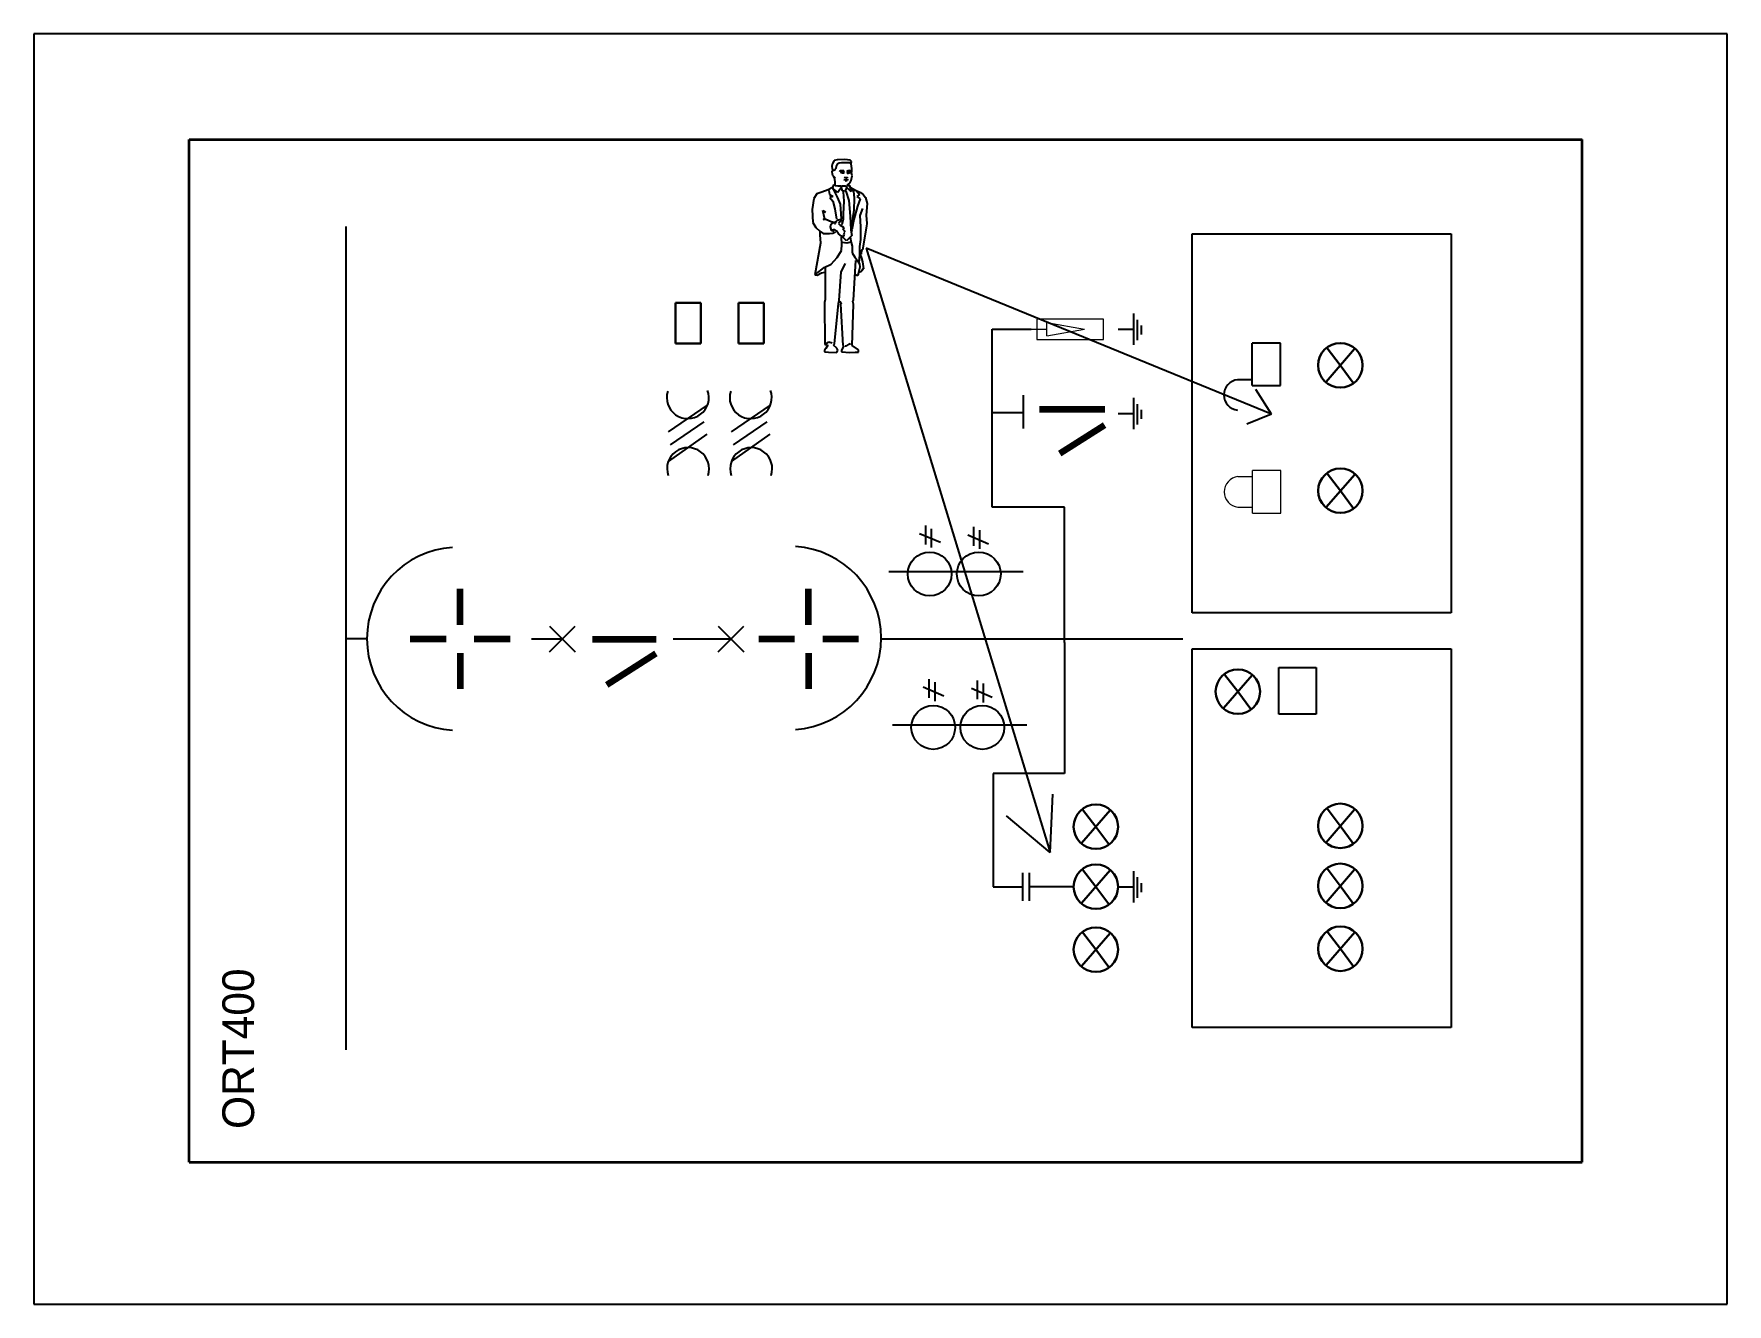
# Model space of a CAD drawing. Header units: millimetres. Extents: x 0 to 1600, y 0 to 1200.
import ezdxf

# ---------------------------------------------------------------- set-up
doc = ezdxf.new("R2010")
doc.units = ezdxf.units.MM
doc.layers.add('6-家具-143', color=143, linetype='Continuous')
doc.layers.add('TOPOVERLAY', color=2, linetype='Continuous')

msp = doc.modelspace()

# ---------------------------------------------------------------- linework, layer by layer
for p, q in [((1600, 1200), (0, 1200)), ((0, 1200), (0, 0)), ((1600, 0), (1600, 1200)), ((786.6, 997.6), (960.4, 426.5)), ((1169.6, 840.7), (786.6, 997.6)), ((1169.6, 840.7), (1154.8, 864)), ((1169.6, 840.7), (1146.3, 831.3)), ((960.4, 426.5), (962.7, 481.7)), ((960.4, 426.5), (919, 461.3)), ((0, 0), (1600, 0))]:
    msp.add_line(p, q)
at = {"color": 5, "lineweight": 35}
for p, q in [((146.9, 134.2), (146.9, 1100.2)), ((146.9, 1100.2), (1462.9, 1100.2)), ((1462.9, 134.2), (1462.9, 1100.2)), ((146.9, 134.2), (1462.9, 134.2))]:
    msp.add_line(p, q, dxfattribs=at)
at = {"color": 56}
for p, q in [((295, 240.3), (295, 1017.9)), ((1039.5, 906.1), (1039.5, 935.8)), ((1042.9, 910.6), (1042.9, 929.9)), ((905.6, 752.8), (905.6, 921)), ((905.6, 921), (942.3, 921)), ((1024.6, 921.1), (1039.4, 921.1)), ((1046.6, 916), (1046.6, 924.6)), ((935, 827.3), (935, 858.8)), ((1039.4, 826.5), (1039.4, 856.1)), ((1042.7, 831), (1042.7, 850.3)), ((935, 842.1), (905.6, 842.1)), ((1024.5, 841.5), (1039.3, 841.5)), ((1046.5, 836.4), (1046.5, 844.9)), ((974, 752.8), (905.6, 752.8)), ((974, 625.1), (974, 752.8)), ((487.3, 616.3), (511.5, 640.4)), ((487.3, 640.4), (511.5, 616.3)), ((646.6, 640.5), (670.9, 616.3)), ((646.6, 616.3), (670.9, 640.5)), ((314.7, 628.4), (295, 628.4)), ((470.1, 628.4), (499.4, 628.4)), ((604.2, 628.4), (658.8, 628.4)), ((800.6, 628.4), (1085.7, 628.4)), ((974, 625.1), (974, 501.2)), ((974, 501.2), (906.5, 501.2)), ((906.5, 501.2), (906.5, 394.2)), ((934.5, 380.9), (934.5, 407.5)), ((940.8, 380.9), (940.8, 407.5)), ((1039.4, 379.4), (1039.4, 409)), ((1042.7, 383.9), (1042.7, 403.2)), ((906.5, 394.2), (934.5, 394.2)), ((982.4, 394.3), (940.8, 394.3)), ((1024.5, 394.3), (1039.3, 394.3)), ((1046.5, 389.2), (1046.5, 397.8))]:
    msp.add_line(p, q, dxfattribs=at)
at = {"color": 252}
for p, q in [((1094.6, 653.1), (1094.6, 1011.1)), ((1094.6, 1011.1), (1339.2, 1011.1)), ((1339.2, 1011.1), (1339.2, 653.1)), ((636.2, 849.3), (599.4, 824.1)), ((695.7, 849.3), (658.9, 824.1)), ((601.7, 811.7), (633.5, 833.6)), ((661.2, 811.7), (693, 833.6)), ((599.8, 796), (636.1, 821.9)), ((659.3, 796), (695.6, 821.9)), ((837, 728.1), (856.6, 719.7)), ((842.7, 717.7), (842.7, 735.5)), ((848.3, 714.8), (848.3, 732.5)), ((882.6, 726.9), (902.2, 718.4)), ((888.3, 716.4), (888.3, 734.2)), ((893.9, 713.5), (893.9, 731.3)), ((808, 692.1), (934.9, 692.1)), ((1339.2, 653.1), (1094.6, 653.1)), ((1094.6, 261.3), (1094.6, 619.2)), ((1094.6, 619.2), (1339.2, 619.2)), ((1339.2, 619.2), (1339.2, 261.3)), ((1176.4, 557.2), (1176.4, 601.3)), ((1176.4, 601.3), (1211.7, 601.3)), ((1211.7, 601.3), (1211.7, 557.2)), ((840.4, 583.1), (860, 574.7)), ((846, 572.7), (846, 590.4)), ((851.7, 569.7), (851.7, 587.5)), ((886, 581.9), (905.6, 573.4)), ((891.6, 571.4), (891.6, 589.2)), ((897.3, 568.5), (897.3, 586.3)), ((811.4, 547.1), (938.3, 547.1)), ((1211.7, 557.2), (1176.4, 557.2)), ((1339.2, 261.3), (1094.6, 261.3))]:
    msp.add_line(p, q, dxfattribs=at)
at = {"color": 250, "lineweight": 30}
for p, q in [((665.9, 907.5), (665.9, 945.8)), ((665.9, 945.8), (689.7, 945.8)), ((689.7, 945.8), (689.7, 907.5)), ((689.7, 907.5), (665.9, 907.5)), ((950.3, 845.6), (1012, 845.6)), ((1234.6, 768.4), (1222, 784.7)), ((1221.1, 752.8), (1248.1, 783.9)), ((1234.6, 768.4), (1246.8, 751.7)), ((1124.2, 563), (1151.2, 594.2)), ((1137.7, 578.6), (1125.1, 594.9)), ((1137.7, 578.6), (1149.9, 562)), ((990, 435.4), (1017, 466.6)), ((1003.5, 451), (990.9, 467.4)), ((1221, 436.2), (1248, 467.3)), ((1234.5, 451.8), (1222, 468.1)), ((1003.5, 451), (1015.6, 434.4)), ((1234.5, 451.8), (1246.7, 435.1)), ((990, 378.8), (1017, 409.9)), ((1003.5, 394.3), (990.9, 410.7)), ((1221, 379.5), (1248, 410.7)), ((1234.5, 395.1), (1222, 411.4)), ((1003.5, 394.3), (1015.6, 377.7)), ((1234.5, 395.1), (1246.7, 378.5)), ((1234.6, 335.7), (1222, 352)), ((990, 319.4), (1017, 350.5)), ((1003.5, 334.9), (991, 351.3)), ((1221.1, 320.1), (1248.1, 351.3)), ((1003.5, 334.9), (1015.7, 318.3)), ((1234.6, 335.7), (1246.8, 319.1))]:
    msp.add_line(p, q, dxfattribs=at)
at = {"color": 56, "lineweight": 20}
for p, q in [((1010.8, 930.6), (947.7, 930.6)), ((947.7, 930.6), (947.7, 911.4)), ((1010.8, 911.4), (1010.8, 930.6)), ((942.3, 921), (957.1, 921)), ((957.1, 914.6), (957.1, 927.3)), ((957.1, 927.3), (992.8, 921)), ((957.1, 914.6), (992.8, 921)), ((947.7, 911.4), (1010.8, 911.4))]:
    msp.add_line(p, q, dxfattribs=at)
at = {"color": 88}
for p, q in [((1151.2, 867.7), (1151.2, 907.9)), ((1177.9, 907.9), (1151.2, 907.9)), ((1177.9, 867.7), (1177.9, 907.9)), ((1137.4, 873.4), (1151.2, 873.4)), ((1151.2, 867.7), (1177.9, 867.7))]:
    msp.add_line(p, q, dxfattribs=at)
at = {"color": 1, "lineweight": 30}
for p, q in [((1221, 871.3), (1248, 902.5)), ((1234.5, 886.9), (1222, 903.2)), ((1234.5, 886.9), (1246.7, 870.3))]:
    msp.add_line(p, q, dxfattribs=at)
at = {"color": 250, "lineweight": 100}
for p, q in [((950.3, 845.6), (1012, 845.6)), ((355.7, 628.4), (389.6, 628.4)), ((369.4, 628.4), (389.6, 628.4)), ((416.2, 628.4), (439.3, 628.4)), ((416.2, 628.4), (450.1, 628.4)), ((527.9, 628.3), (588, 628.3)), ((527.9, 628.3), (588, 628.3)), ((684.9, 628.4), (718.8, 628.4)), ((698.6, 628.4), (718.8, 628.4)), ((745.4, 628.4), (779.3, 628.4)), ((745.4, 628.4), (768.5, 628.4))]:
    msp.add_line(p, q, dxfattribs=at)
at = {"color": 3, "lineweight": 30}
msp.add_line((969.3, 803.5), (1011.7, 830.5), dxfattribs=at)
at = {"color": 18, "lineweight": 0}
for p, q in [((1151.5, 747.3), (1151.5, 787.4)), ((1178.2, 787.4), (1151.5, 787.4)), ((1178.2, 747.3), (1178.2, 787.4)), ((1137.7, 781.7), (1151.5, 781.7)), ((1137.7, 753), (1151.5, 753)), ((1151.5, 747.3), (1178.2, 747.3))]:
    msp.add_line(p, q, dxfattribs=at)
at = {"color": 1, "lineweight": 30}
msp.add_circle((1234.5, 886.9), 21, dxfattribs=at)
at = {"color": 250, "lineweight": 30}
for centre in [(1234.6, 768.4), (1137.7, 578.6), (1003.5, 451), (1234.5, 451.8), (1234.5, 395.1), (1003.5, 394.3), (1003.5, 334.9), (1234.6, 335.7)]:
    msp.add_circle(centre, 21, dxfattribs=at)
at = {"color": 252}
for centre in [(846.5, 689.8), (892.9, 689.8), (849.8, 544.8), (896.3, 544.8)]:
    msp.add_circle(centre, 20.7, dxfattribs=at)
at = {"color": 88}
msp.add_arc((1139, 858.9), 14.5, 96.3558, 263.6442, dxfattribs=at)
at = {"color": 252}
for centre, start, end in [((617.9, 856.4), 162.0487, 20.1121), ((677.4, 856.4), 162.0487, 20.1121), ((618.2, 789.2), 340.9683, 199.0317), ((677.8, 789.2), 340.9683, 199.0317)]:
    msp.add_arc(centre, 19.9, start, end, dxfattribs=at)
at = {"color": 18, "lineweight": 0}
msp.add_arc((1139.3, 767.3), 14.5, 96.3558, 263.6442, dxfattribs=at)
at = {"color": 56}
for centre, start, end in [((401.3, 628.5), 93.7682, 266.2318), ((714, 629.3), 273.7682, 86.2318)]:
    msp.add_arc(centre, 86.6, start, end, dxfattribs=at)
at = {"layer": '6-家具-143', "color": 143}
for p, q in [((754.7, 1077.7), (753.9, 1074.9)), ((753.9, 1074.9), (754.3, 1072.6)), ((754.3, 1072.6), (755, 1071.2)), ((756.2, 1080.3), (754.7, 1077.7)), ((759, 1081.1), (756.2, 1080.3)), ((757.7, 1072.9), (756.7, 1072)), ((758.1, 1074.9), (757.7, 1072.9)), ((759.1, 1076.9), (758.1, 1074.9)), ((766.2, 1081.4), (759, 1081.1)), ((761.1, 1077.8), (759.1, 1076.9)), ((763.2, 1078.2), (761.1, 1077.8)), ((767.6, 1078.3), (763.2, 1078.2)), ((771.2, 1080.6), (766.2, 1081.4)), ((771.5, 1078.1), (767.6, 1078.3)), ((772.5, 1079.3), (771.2, 1080.6)), ((772.1, 1077.4), (771.5, 1078.1)), ((772.3, 1077.1), (772.5, 1079.3)), ((773, 1072.8), (772.3, 1077.1)), ((773, 1070), (773, 1072.8)), ((754.3, 1070.5), (753.9, 1069.6)), ((753.9, 1069.6), (754.2, 1067.8)), ((754.2, 1067.8), (754.8, 1066.5)), ((755, 1071.2), (754.3, 1070.5)), ((754.8, 1066.5), (755.8, 1065.4)), ((755.8, 1070.9), (755, 1071.2)), ((755.3, 1055.4), (755.6, 1057.5)), ((755.4, 1065.5), (756.4, 1063.2)), ((755.6, 1057.5), (756.6, 1057.4)), ((756.3, 1070.2), (755.8, 1070.9)), ((755.8, 1065.4), (756.5, 1064.5)), ((756.7, 1071.2), (756.3, 1071)), ((756.4, 1063.2), (756.8, 1059.5)), ((756.5, 1064.5), (757, 1064.2)), ((756.7, 1072), (756.7, 1071.2)), ((757, 1057.4), (756.7, 1056.9)), ((756.7, 1056.9), (759.7, 1056.4)), ((756.8, 1059.5), (756.9, 1057.4)), ((757, 1064.2), (757.2, 1064.8)), ((759.7, 1056.4), (763.3, 1056.4)), ((763.8, 1056.1), (759.8, 1050.2)), ((761.9, 1070.5), (761.4, 1069.8)), ((764.8, 1070.8), (761.9, 1070.5)), ((762.3, 1069.6), (763.5, 1069.7)), ((764.1, 1068.4), (762.3, 1069)), ((763.5, 1069.7), (765.1, 1069.5)), ((764.6, 1069.1), (763.8, 1068.8)), ((766.9, 1056.2), (763.8, 1056.1)), ((765.4, 1068.4), (764.1, 1068.4)), ((765.1, 1068.6), (764.6, 1069.1)), ((766, 1069.8), (764.8, 1070.8)), ((765.1, 1069.5), (765.8, 1069)), ((767.2, 1062.1), (765.3, 1061.8)), ((765.8, 1069), (765.4, 1068.4)), ((766.7, 1064), (765.6, 1064.4)), ((768.7, 1063.9), (766.7, 1064)), ((768.4, 1061.1), (766.7, 1061)), ((768.5, 1054.7), (766.9, 1056.2)), ((768.1, 1062.2), (767.2, 1062.1)), ((770, 1056.6), (767.9, 1056.3)), ((770.2, 1070.8), (768.1, 1069.9)), ((769.6, 1069.6), (768.1, 1069)), ((768.1, 1069), (768.4, 1068.4)), ((769.7, 1061.7), (768.1, 1062.2)), ((768.4, 1068.4), (769.5, 1068.5)), ((768.4, 1056.7), (769, 1057.7)), ((769, 1064.3), (768.7, 1063.9)), ((769, 1057.7), (769.9, 1057.9)), ((769.3, 1057.2), (770.1, 1057.2)), ((769.9, 1069.4), (769.4, 1068.7)), ((769.5, 1068.5), (771.3, 1069)), ((771.7, 1069.5), (769.6, 1069.6)), ((770.5, 1069.2), (769.9, 1069.4)), ((769.9, 1057.9), (771, 1059.1)), ((769.9, 1056.9), (770, 1056.6)), ((770.1, 1057.2), (770.8, 1056.8)), ((772.4, 1070.3), (770.2, 1070.8)), ((770.8, 1056.8), (772.2, 1050.9)), ((771, 1059.1), (772.2, 1061.5)), ((772.2, 1061.5), (773.2, 1065.9)), ((772.5, 1068.8), (773, 1070)), ((773.2, 1065.9), (772.5, 1068.8)), ((736.9, 1044.4), (735.5, 1034)), ((739.8, 1049), (736.9, 1044.4)), ((744.6, 1050.6), (739.8, 1049)), ((750.5, 1052.7), (744.6, 1050.6)), ((754.6, 1054.9), (750.5, 1052.7)), ((751.2, 1052), (751.9, 1048.1)), ((751.9, 1048.1), (754.9, 1046.5)), ((754.9, 1046.5), (752.1, 1045.4)), ((752.1, 1045.4), (754.9, 1041.9)), ((754.8, 1053.5), (755.3, 1055.4)), ((756.7, 1052.3), (754.8, 1053.5)), ((754.9, 1041.9), (756.7, 1034.7)), ((755.1, 1053.8), (759, 1045.8)), ((759.8, 1050.2), (756.7, 1052.3)), ((759, 1045.8), (761.9, 1039)), ((764.2, 1051.7), (763.1, 1054.4)), ((765.9, 1051.1), (764.2, 1051.7)), ((764.6, 1050.8), (765.3, 1041.9)), ((765.3, 1041.9), (764.8, 1030.1)), ((766.6, 1051.6), (765.9, 1051.1)), ((768, 1054.7), (766.6, 1051.6)), ((767.4, 1051.5), (770.2, 1042.6)), ((772.2, 1050.9), (768.5, 1054.7)), ((770.2, 1042.6), (771.3, 1027.8)), ((771.3, 1055.2), (776.3, 1052.2)), ((772.2, 1054), (774.5, 1051.3)), ((774.5, 1051.3), (775.2, 1044.7)), ((775.2, 1044.7), (774.7, 1033.5)), ((776.3, 1052.2), (781.1, 1050.1)), ((777.2, 1051.7), (780.2, 1048.3)), ((780.2, 1048.3), (777.7, 1046.5)), ((777.7, 1046.5), (780.9, 1044.2)), ((780.9, 1044.2), (778.4, 1037.2)), ((781.1, 1050.1), (783.6, 1048.3)), ((783.6, 1048.3), (785.7, 1045.4)), ((785.7, 1045.4), (787.5, 1039.7)), ((735.5, 1034), (736, 1021.9)), ((747.4, 1025.1), (745.5, 1033.1)), ((745.5, 1033.1), (748, 1031.5)), ((745.8, 1024.6), (747.4, 1025.1)), ((748.5, 1024.6), (745.8, 1024.6)), ((753.3, 1022.4), (748.5, 1024.6)), ((756.7, 1034.7), (758.3, 1024.9)), ((758.3, 1023), (759.6, 1024.4)), ((759.6, 1024.4), (760.7, 1024.4)), ((760.7, 1024.4), (762.5, 1024.8)), ((761.9, 1039), (762.6, 1030.1)), ((762.5, 1024.8), (763.1, 1023.9)), ((762.6, 1030.1), (762.9, 1025.3)), ((764.6, 1024.9), (763.4, 1019.5)), ((764.8, 1030.1), (764.6, 1024.9)), ((771.3, 1027.8), (772, 1014.8)), ((774.7, 1033.5), (772.4, 1017.6)), ((774.9, 1024.6), (772.9, 1014.8)), ((778.4, 1037.2), (774.9, 1024.6)), ((780.9, 1028.3), (783.2, 1035.1)), ((781.3, 1017.8), (780.9, 1028.3)), ((787.5, 1039.7), (786.3, 1028.7)), ((786.3, 1028.7), (787, 1020.8)), ((736, 1021.9), (738.9, 1017.1)), ((738.9, 1017.1), (742.8, 1013.7)), ((742.6, 1013.2), (742.8, 1010.3)), ((742.8, 1013.7), (745.8, 1011.4)), ((742.8, 1010.3), (743.2, 1002.3)), ((745.8, 1011.4), (751.7, 1011.4)), ((751.7, 1011.4), (755.1, 1011.6)), ((752.8, 1017.6), (753.5, 1020.5)), ((753.7, 1014.4), (752.8, 1017.6)), ((756.9, 1021.9), (753.3, 1022.4)), ((753.5, 1020.5), (755.6, 1021.7)), ((755.8, 1013.2), (753.7, 1014.4)), ((756.4, 1015.2), (754.4, 1014.7)), ((755.1, 1011.6), (757.6, 1013)), ((755.6, 1021.7), (756.9, 1021.9)), ((756.4, 1020.7), (757.3, 1020.8)), ((758.5, 1013.8), (756.4, 1015.2)), ((757.3, 1020.8), (758.3, 1023)), ((760.2, 1011.2), (758.5, 1013.8)), ((763.1, 1008.9), (760.2, 1011.2)), ((761.2, 1022.2), (760.3, 1021)), ((760.3, 1021), (761.9, 1019.4)), ((762.7, 1022.9), (761.2, 1022.2)), ((761.9, 1019.4), (765.1, 1017.4)), ((763.1, 1023.9), (762.7, 1022.9)), ((764.7, 1008.3), (763.1, 1008.9)), ((765.4, 1016), (764.1, 1015.7)), ((764.1, 1015.7), (766, 1013.8)), ((767.9, 1004.4), (764.2, 1008.2)), ((765.4, 1009.2), (764.7, 1008.3)), ((765.1, 1017.4), (765.4, 1016)), ((765.9, 1011.5), (765.1, 1010.7)), ((765.1, 1010.7), (765.4, 1009.2)), ((765.9, 1013), (765.3, 1012.5)), ((765.3, 1012.5), (765.9, 1011.5)), ((766, 1013.8), (765.9, 1013)), ((772.9, 1009.6), (767.9, 1004.4)), ((772, 1014.8), (772.9, 1009.6)), ((772.9, 1014.8), (772.4, 1012.6)), ((781.3, 1011.6), (781.3, 1017.8)), ((781.3, 1005.9), (781.3, 1011.6)), ((786.8, 1018.2), (782.9, 996.1)), ((787, 1020.8), (786.8, 1018.2)), ((743.2, 1002.3), (737.8, 972.5)), ((759, 988.6), (763.3, 995.2)), ((763.5, 1001.4), (763.1, 1008)), ((763.3, 995.2), (763.5, 1001.4)), ((768.3, 1002.3), (763.8, 1003)), ((772, 1003.2), (768.3, 1002.3)), ((771.3, 1007.8), (772.4, 1003)), ((772.4, 1003), (773.3, 999.6)), ((773.3, 999.6), (773.3, 993.2)), ((773.3, 993.2), (775.6, 988.9)), ((779.7, 983.2), (780.6, 992)), ((780.6, 999.1), (781.3, 1005.9)), ((780.6, 992), (780.6, 999.1)), ((782, 995.7), (781.6, 991.8)), ((782.9, 996.1), (782, 995.7)), ((742.1, 975.4), (746.7, 979.3)), ((746.7, 979.3), (753.5, 982.3)), ((747.7, 980), (747.7, 949.1)), ((753.5, 982.3), (759, 988.6)), ((762.7, 975.2), (766.9, 983.2)), ((774.4, 948.5), (776.8, 985.8)), ((775.6, 988.9), (778.1, 986.1)), ((778.1, 986.1), (780, 982.7)), ((780.4, 979.7), (779.3, 974.5)), ((780, 982.7), (780.4, 979.7)), ((780.9, 991.8), (780.2, 991.8)), ((780.7, 991.5), (782.1, 988.2)), ((781.6, 991.8), (780.9, 991.8)), ((781.6, 976.2), (781.4, 975.1)), ((782.5, 976.3), (781.6, 976.2)), ((782.1, 988.2), (782.9, 984.7)), ((783.1, 977.7), (782.5, 976.3)), ((782.9, 984.7), (783.8, 978)), ((783.8, 978), (783.1, 977.7)), ((737.8, 972.5), (740.3, 972.2)), ((738.7, 973.1), (742.1, 975.4)), ((740.3, 972.2), (744.4, 974.3)), ((744.4, 974.3), (747.6, 975)), ((761.1, 948), (762.7, 975.2)), ((778.6, 971.5), (776.1, 972.5)), ((779.3, 974.5), (778.6, 971.5)), ((781.4, 975.1), (779.7, 974.6)), ((747.7, 949.1), (747, 946.1)), ((747, 946.1), (747.5, 906.7)), ((756.5, 907.2), (760.3, 945.3)), ((760.3, 945.3), (761.1, 948)), ((761.6, 947.5), (762.7, 944.8)), ((762.7, 944.8), (762.1, 944.5)), ((762.1, 944.5), (764.3, 905.6)), ((773.1, 905.6), (774.4, 944.8)), ((773.9, 947.2), (774.4, 948.5)), ((774.4, 944.8), (773.9, 947.2)), ((748.5, 902.7), (747, 901.1)), ((747, 901.1), (747, 899.5)), ((747, 899.5), (750.9, 899.2)), ((747.5, 906.7), (750.1, 905.9)), ((751.2, 908.8), (748.5, 907.2)), ((750.1, 905.9), (748.5, 902.7)), ((750.9, 899.2), (758.7, 899)), ((754.4, 907.8), (751.2, 908.8)), ((755.5, 905.9), (756.5, 907.2)), ((758.7, 903), (755.5, 905.9)), ((759.7, 901.1), (758.7, 903)), ((758.7, 899), (759.7, 901.1)), ((765.3, 905.4), (763.2, 901.1)), ((763.2, 901.1), (763.2, 899.5)), ((763.2, 899.5), (770.9, 899)), ((764.3, 905.6), (765.3, 905.4)), ((767.2, 905.1), (766.7, 905.1)), ((770.9, 907.5), (767.2, 905.1)), ((771.5, 906.2), (770.9, 907.5)), ((770.9, 899), (776, 899.2)), ((779.2, 901.6), (773.1, 905.6)), ((776, 899.2), (779.2, 899.2)), ((779.2, 899.2), (779.2, 901.6))]:
    msp.add_line(p, q, dxfattribs=at)
at = {"layer": 'TOPOVERLAY', "color": 3, "linetype": 'Continuous', "lineweight": 30}
for p, q in [((606.3, 907.5), (606.3, 945.8)), ((606.3, 945.8), (630.2, 945.8)), ((630.2, 945.8), (630.2, 907.5)), ((630.2, 907.5), (606.3, 907.5))]:
    msp.add_line(p, q, dxfattribs=at)
at = {"layer": 'TOPOVERLAY', "color": 3, "linetype": 'Continuous', "lineweight": 100}
msp.add_line((969.3, 803.5), (1011.7, 830.5), dxfattribs=at)
at = {"layer": 'TOPOVERLAY', "color": 250, "linetype": 'Continuous', "lineweight": 100}
for p, q in [((402.9, 641.7), (402.9, 675.6)), ((732.1, 641.7), (732.1, 675.6)), ((402.9, 615.1), (402.9, 581.2)), ((541.4, 585.1), (587.6, 614.5)), ((541.4, 585.1), (587.6, 614.5)), ((732.1, 615.1), (732.1, 581.2))]:
    msp.add_line(p, q, dxfattribs=at)

# ---------------------------------------------------------------- texts
at = {"insert": (178.1, 165.5), "char_height": 30, "width": 3011.936, "attachment_point": 1, "rotation": 90}
msp.add_mtext('ORT400', dxfattribs=at)

doc.saveas('drawing.dxf')
